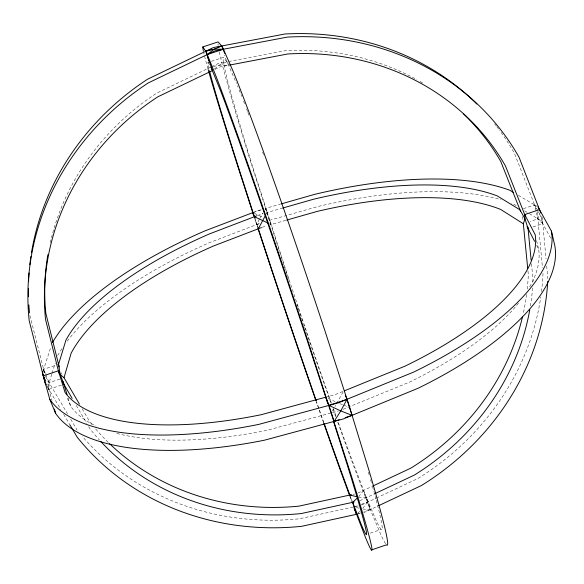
<?xml version="1.0" encoding="UTF-8"?>
<svg xmlns="http://www.w3.org/2000/svg" width="584" height="584" viewBox="0 0 584 584"><rect width="100%" height="100%" fill="white"/><g stroke="black" fill="none" stroke-linecap="round" stroke-linejoin="round"><path stroke-width="0.44" stroke-dasharray="2.92 2.19" d="M43.537 370.957L43.617 369.329L57.736 364.606M51.794 374.161L48.027 386.316L51.998 400.463M52.064 373.307L55.239 363.065M43.158 370.76L50.983 346.655M538.397 211.7L539.66 213.956L537.9 218.876L530.184 221.46M259.391 219.285L256.683 224.592L255.142 219.912M259.778 218.526L262.727 213.123M343.129 391.952L335.055 406.384M266.246 214.058L267.158 212.481L282.882 207.992M332.245 410.829L334.588 407.128M362.781 508.343L367.453 502.247L363.657 490.356L358.948 496.429M357.788 513.124L359.7 511.365M214.532 68.934L219.336 65.138L226.796 61.846L224.665 55.166M210.912 67.08L156.87 93.053A244.47 225.811 -22.3 0 0 50.158 243.229M211.671 66.715L218.518 63.422L226.796 61.846M214.781 69.46L220.168 66.868L228.541 65.269L227.191 61.05M357.758 493.137L371.796 486.523M359.832 500.758L374.753 493.736M361.584 505.014L375.585 498.415M376.403 498.035L417.881 478.5A260.157 240.382 -22.3 0 0 540.762 296.935M363.686 512.723L377.746 506.102M343.056 409.318L409.435 382.162A248.061 99.273 -17.8 0 0 519.402 302.03M342.75 391.506L334.858 394.718L325.733 397.193M262.231 227.286L266.998 225.694M252.777 212.634L261.406 209.568M257.529 215.532L263.099 213.642M259.004 223.701L209.203 242.783A264.391 106.003 -17.8 0 0 66.175 342.574M353.743 506.912L358.029 505.452M361.452 504.291L367.453 502.247L370.358 509.584L363.839 511.803M358.138 513.745L360.583 512.913M370.293 533.155L381.228 529.433M523.417 208.671L534.608 204.926L537.054 207.276M59.889 379.089L49.151 382.688L45.253 379.629L46.457 382.856M61.393 385.119L48.866 389.324L47.472 385.951M532.988 226.986L542.806 223.694L540.74 214.897M253.624 212.35L261.209 209.824M259.201 223.752L256.683 224.592L255.011 219.467M208.911 68.408A249.31 5.621 71.5 0 1 207.962 62.422L210.503 61.583M211.35 61.305L223.197 57.4L227.329 62.503L236.447 83.373M285.839 220.336L271.042 224.548L269.275 220.394L265.421 208.422L280.101 204.225M269.275 220.394L318.331 206.415A264.391 106.003 -17.8 0 1 501.021 199.691M330.836 413.056L266.618 430.401A248.061 99.273 -17.8 0 1 114.931 432.905M332.493 412.611L338.267 411.048M213.437 66.496L219.336 65.138L228.541 65.269M353.057 494.349L354.641 493.998M358.182 505.941L299.322 518.804A260.157 240.382 -22.3 0 1 82.344 436.387M356.51 514.3L360.496 513.424M228.578 61.51L285.415 50.677A244.47 225.811 -22.3 0 1 416.91 79.701M358.423 497.101L366.533 497.604L370.358 509.584L363.16 509.087M356.298 507.547L358.853 508.182M339.786 403.624L342.976 404.873M343.772 405.186L348.553 407.07M254.412 213.357L262.45 217.007M328.062 398.295L335.063 401.588M269.509 223.789L271.042 224.548M518.329 195.297L537.331 206.532M516.176 205.626L513.073 203.728A264.391 106.003 -17.8 0 0 511.548 203.152M524.709 210.831L528.593 213.197M529.367 213.671L541.302 220.949L550.946 238.593M207.962 62.422L209.649 65.087M47.611 387.192L60.926 409.691M63.707 414.384L69.27 423.787M45.413 376.351L67.503 413.771M70.708 419.21L77.132 430.087M61.145 372.767L61.962 374.183M82.176 408.793L89.892 422.006A244.47 225.811 -22.3 0 0 92.162 424.824M76.285 405.435L86.834 423.458M88.666 426.59L90.045 428.941A247.098 227.811 -22.3 0 0 99.397 439.964M537.974 210.948L534.608 204.926L536.046 211.028M536.623 245.28L538.652 249.244A248.061 99.273 -17.8 0 1 529.513 287.219M265.421 208.422L267.158 212.481M45.348 373.504L43.617 369.329L44.296 373.621M45.691 374.344L49.151 382.688L48.866 389.324L46.756 383.666M67.394 398.193L70.752 406.384A248.061 99.273 -17.8 0 0 96.046 426.021M536.243 209.094L514.307 153.059A260.157 240.382 -22.3 0 0 499.597 130.378M352.627 502.335L350.422 496.509M349.758 496.028L351.904 501.89M257.04 224.847L255.463 220.022M350.437 496.736L351.816 500.977M539.66 213.956L542.806 223.694L537.9 218.876L536.258 211.897M68.116 397.886L70.752 406.384M29.923 315.586L44.742 373.724M536.623 240.703L538.652 249.244M522.614 216.489L523.016 220.526M527.958 270.925L528.308 274.553A244.47 225.811 -22.3 0 1 527.257 289.043M531.476 263.698L533.039 279.882A247.098 227.811 -22.3 0 1 532.864 283.474M542.2 217.168L546.04 258.851M546.704 266.063L547.872 278.685M537.222 211.591L542.485 267.925M532.564 287.97A247.098 227.811 -22.3 0 1 530.265 306.899M542.996 273.37A260.157 240.382 -22.3 0 1 541.492 291.489M494.59 123.844A260.157 240.382 -22.3 0 1 496.291 126.005M496.853 126.735A260.157 240.382 -22.3 0 1 499.057 129.648M526.607 294.497A244.47 225.811 -22.3 0 1 523.271 313.462M108.201 442.351A244.47 225.811 -22.3 0 1 95.075 428.313M420.108 81.497A244.47 225.811 -22.3 0 1 424.064 83.811M57.743 355.532A264.391 106.003 -17.8 0 1 62.116 348.363M323.587 422.794A265.815 6.008 71.5 0 1 316.258 401.697M207.941 68.802A265.815 6.008 71.5 0 1 203.838 53.071M323.791 422.458A249.31 5.621 71.5 0 1 316.579 401.77M385.586 543.704A265.727 9.125 71.5 0 1 380.001 532.776L369.146 506.678L355.036 469.755A265.727 9.125 71.5 0 1 337.559 421.728M335.807 416.823A265.727 9.125 71.5 0 1 332.844 408.486M330.748 402.551A265.727 9.125 71.5 0 1 304.556 326.858M304.257 325.996A265.727 9.125 71.5 0 1 303.673 324.266M302.505 320.835A265.727 9.125 71.5 0 1 299.329 311.44M299.037 310.578A265.727 9.125 71.5 0 1 297.877 307.133M297.592 306.272A265.727 9.125 71.5 0 1 297.008 304.541M288.613 279.451A265.727 9.125 71.5 0 1 284.642 267.472L251.251 163.754A265.727 9.125 71.5 0 1 219.292 51.757M218.175 45.348A265.727 9.125 71.5 0 1 218.029 43.851M376.249 500.254A249.229 8.541 71.5 0 1 375.395 518.789L365.336 494.75L352.13 460.258A249.229 8.541 71.5 0 1 338.019 421.641M335.88 415.677A249.229 8.541 71.5 0 1 333.559 409.158M331.493 403.347A249.229 8.541 71.5 0 1 285.488 268.815L253.879 170.586A249.229 8.541 71.5 0 1 223.197 57.4M237.52 85.841A249.229 8.541 71.5 0 1 238.053 87.155M239.141 89.87A249.229 8.541 71.5 0 1 241.754 96.469M243.608 101.222A249.229 8.541 71.5 0 1 244.565 103.704M246.543 108.858A249.229 8.541 71.5 0 1 247.565 111.529M247.908 112.435A249.229 8.541 71.5 0 1 248.952 115.187M262.625 152.154A249.229 8.541 71.5 0 1 263.552 154.694M368.394 472.215A249.229 8.541 71.5 0 1 369.489 475.989M370.541 479.654A249.229 8.541 71.5 0 1 371.548 483.187M372.512 486.596A249.229 8.541 71.5 0 1 375.884 498.875"/><path stroke-width="0.88" d="M43.362 374.22L43.274 375.848L45.377 380.899M79.453 404.128L64.021 377.709L71.146 353.174A248.061 99.273 -17.8 0 1 213.7 245.908L261.45 227.585M42.924 371.475L42.457 372.906L49.808 399.39L55.604 413.326A264.391 106.003 -17.8 0 0 264.355 440.212L343.326 418.932L418.151 388.229A264.391 106.003 -17.8 0 0 554.8 245.652L551.413 231.082L538.01 206.94M527.688 268.202L523.33 223.76L524.979 218.876L524.709 214.576L539.499 209.619M258.332 228.782L265.34 215.635M44.063 377.359L43.274 375.848L58.378 370.789L65.043 392.463A249.215 97.265 -17.8 0 0 261.187 414.706L325.733 397.193L328.967 405.391L334.128 421.407L340.779 410.932L347.013 399.295L345.275 395.237M69.73 424.568L77.146 437.102A262.953 242.513 -22.3 0 0 301.556 526.33L356.51 514.3L352.627 502.335L357.78 497.685M372.607 486.136L410.851 468.12A244.47 225.811 -22.3 0 0 522.454 317.032M375.57 493.349L414.202 475.15A247.098 227.811 -22.3 0 0 529.805 309.593M378.571 505.715L421.29 485.603A262.953 242.513 -22.3 0 0 547.734 281.371M224.767 53.451L221.73 45.975L214.204 49.18L205.765 51.231L212.466 70.569L157.804 96.835A247.098 227.811 -22.3 0 0 45.523 319.419L58.969 373.154M344.377 390.842L404.785 366.256A249.215 97.265 -17.8 0 0 535.199 234.724L524.709 214.576M267.976 223.03L254.398 216.73L252.777 212.634L205.093 230.826A265.618 103.872 -17.8 0 0 52.472 342.589M256.748 215.832L209.568 233.863A249.215 97.265 -17.8 0 0 65.912 340.18L58.561 364.328L60.24 374.607L63.904 384.279M371.293 550.004L386.455 544.828A265.727 9.125 71.5 0 0 369 470.5L349.779 407.887L325.543 332.676A265.727 9.125 71.5 0 0 232.914 70.781L222.234 46.538L218.088 41.895L202.823 46.917A265.815 6.008 71.5 0 0 203.407 51.122M334.128 421.407L339.253 419.677M345.232 417.655L352.064 415.341L347.013 399.295L328.967 405.391L340.779 410.932L352.064 415.341M205.765 51.231L211.649 49.297M217.525 47.362L221.73 45.975M280.97 203.977L314.652 194.348A265.618 103.872 -17.8 0 1 509.803 190.253L513.679 192.545M282.882 207.992L313.462 199.253A249.215 97.265 -17.8 0 1 497.305 195.932L519.972 209.824L524.979 218.876L528.082 228.636M286.707 220.088L317.178 211.408A248.061 99.273 -17.8 0 1 500.641 209.422L523.33 223.76M351.473 494.692L298.95 506.131A244.47 225.811 -22.3 0 1 109.515 443.628M354.225 501.984L301.183 513.562A247.098 227.811 -22.3 0 1 100.623 441.307M229.424 65.101L287.817 53.962A247.098 227.811 -22.3 0 1 505.437 165.907L525.374 216.255M356.714 496.692L349.882 495.035L338.8 464.776A249.31 5.621 71.5 0 1 324.105 423.349M64.021 377.709L60.24 374.607L58.378 370.789M202.823 46.917L206.167 51.823L216.065 76.336A265.815 6.008 71.5 0 1 307.228 338.829L351.546 476.427A265.815 6.008 71.5 0 1 365.584 537.689L354.284 508.394M210.912 67.08L220.81 91.352A249.31 5.621 71.5 0 1 305.709 335.909L327.668 403.135M46.348 385.06L45.085 382.936L29.2 320.74A262.953 242.513 -22.3 0 1 148.351 82.877L215.007 50.83L287.328 37.099A262.953 242.513 -22.3 0 1 519.066 157.278L540.813 212.985M62.656 382.148L72.153 398.383M527.016 226.556L534.586 241.316M520.636 211.488L500.831 161.6A244.47 225.811 -22.3 0 0 463.601 113.975M352.627 502.335L360.948 523.709A249.31 5.621 71.5 0 0 346.984 463.995L333.573 421.692M354.05 507.73L356.51 514.3M349.451 495.188L341.793 474.252A265.815 6.008 71.5 0 1 323.879 423.612M257.296 225.636L272.903 273.02A249.31 5.621 71.5 0 0 316.287 400.923M258.091 228.87L272.18 271.64A265.815 6.008 71.5 0 0 315.959 400.836M252.777 212.634L253.339 214.343M207.663 57.071L209.014 61.24M255.201 219.197L240.885 174.901A249.31 5.621 71.5 0 1 209.459 70.708M253.31 214.27L238.36 168.031A265.815 6.008 71.5 0 1 208.174 69.635M62.977 381.308L67.065 394.485M54.4 409.041L55.604 413.326M59.218 366.964L45.851 313.411A244.47 225.811 -22.3 0 1 47.888 254.668M527.921 227.001L531.126 260.106M29.521 312.936A260.157 240.382 -22.3 0 1 28.864 304.906M28.492 296.774A260.157 240.382 -22.3 0 1 28.412 288.569M28.587 281.233A260.157 240.382 -22.3 0 1 29.061 272.962M29.842 264.698A260.157 240.382 -22.3 0 1 30.908 256.471M31.47 252.828A260.157 240.382 -22.3 0 1 147.518 79.242L213.408 47.552L284.919 33.996A260.157 240.382 -22.3 0 1 476.843 104.047M551.413 231.082A265.618 103.872 -17.8 0 1 413.494 372.161L338.216 402.887L258.843 424.371A265.618 103.872 -17.8 0 1 49.808 399.39M214.204 49.18L207.269 54.546L223.417 49.231L214.204 49.18"/></g></svg>
